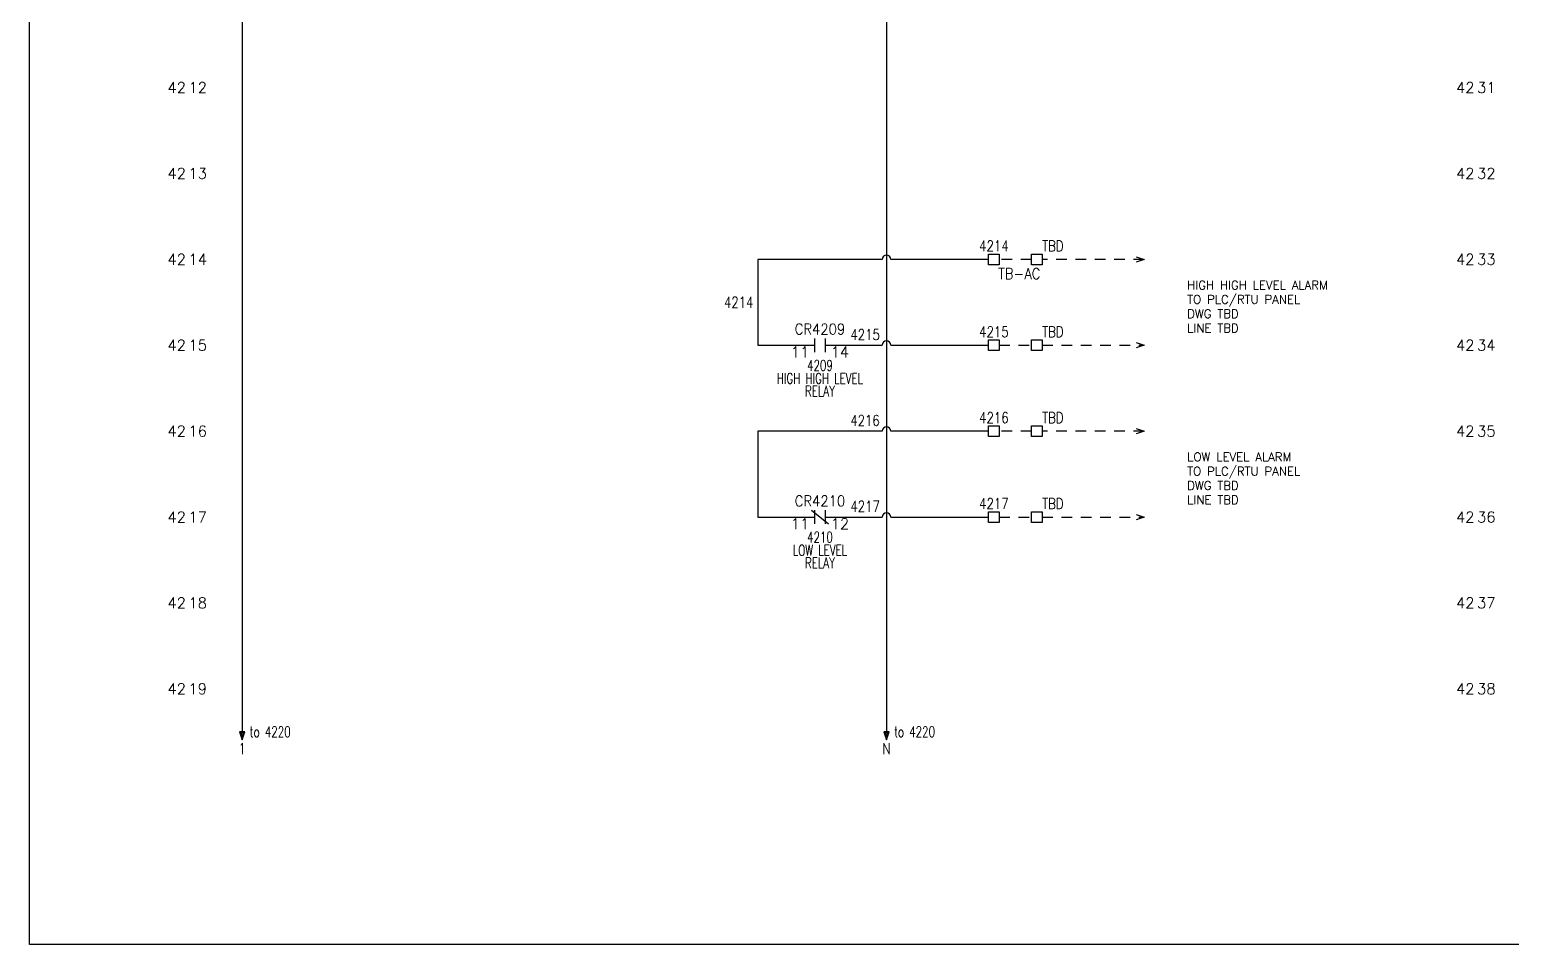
# Model space of a CAD drawing. Header units: inches. Extents: x 0 to 33.9, y 0 to 22.6.
# Drawn here: x 0.02 to 17.27, y 0.02 to 10.67 of the extents above; entities that cross this region are included whole.
import ezdxf
from ezdxf.enums import TextEntityAlignment as Align

# ---------------------------------------------------------------- set-up
doc = ezdxf.new("R2010")
doc.units = ezdxf.units.IN
doc.header["$MEASUREMENT"] = 0
doc.linetypes.add('HIDDEN2', pattern=[0.1875, 0.125, -0.0625])
for name, color, linetype in [('DESCCHILD', 20, 'Continuous'), ('SYMS', 7, 'Continuous'), ('TAGS', 150, 'Continuous'), ('TERMS', 123, 'Continuous'), ('WIRENO', 72, 'Continuous'), ('WIREREF', 52, 'Continuous'), ('WIRES', 7, 'Continuous'), ('XREF', 7, 'Continuous'), ('XREFCHILD', 134, 'Continuous')]:
    doc.layers.add(name, color=color, linetype=linetype)
doc.layers.add('VIEWPORTS', color=10, linetype='Continuous', plot=False)
doc.styles.get("Standard").update_dxf_attribs({"font": 'romans.shx'})
doc.styles.add('WD', font='romans.shx')

# ---------------------------------------------------------------- blocks, each defined once
blk = doc.blocks.new('HCR21')
at = {"linetype": 'Continuous'}
for p, q in [((-0.062, 0.08), (-0.062, -0.08)), ((0.062, 0.08), (0.062, -0.08))]:
    blk.add_line(p, q, dxfattribs=at)
at = {"style": 'WD'}
for tag, width, p in [('INST', 0.7, (0, 0.451)), ('LOC', 0.7, (0, 0.281)), ('TAG2', 0.9, (0, 0.125)), ('DESC1', 0.7, (0, -0.449)), ('XREF', 0.7, (0, -0.297)), ('DESC2', 0.7, (0, -0.597)), ('DESC3', 0.7, (0, -0.744))]:
    blk.add_attdef(tag, text='', height=0.125, dxfattribs=dict(at, width=width)).set_placement(p, align=Align.CENTER)
for tag, p, height, flags in [('X4TERM01', (-0.062, 0), 0.0125, 1), ('X1TERM02', (0.062, 0), 0.0125, 1), ('FAMILY', (0.097, 0.053), 0.01, 9), ('CONTACT', (0.097, 0.036), 0.01, 1)]:
    blk.add_attdef(tag, p, '', height=height, dxfattribs=dict(at, flags=flags))
for tag, p in [('X2LINK', (0, 0.125)), ('X8LINK', (0, -0.125))]:
    blk.add_attdef(tag, p, '', height=0.01, dxfattribs=at)
at = {"linetype": 'Continuous', "style": 'WD', "flags": 8}
blk.add_attdef('TERM01', text='', height=0.125, dxfattribs=at).set_placement((-0.125, -0.016), align=Align.TOP_RIGHT)
blk.add_attdef('TERM02', text='', height=0.125, dxfattribs=at).set_placement((0.125, -0.016), align=Align.TOP_LEFT)
blk = doc.blocks.new('HCR22')
at = {"linetype": 'Continuous'}
for p, q in [((-0.1, 0.08), (0.1, -0.08)), ((-0.062, 0.08), (-0.062, -0.08)), ((0.062, 0.08), (0.062, -0.08))]:
    blk.add_line(p, q, dxfattribs=at)
at = {"style": 'WD'}
for tag, width, p in [('INST', 0.7, (0, 0.451)), ('LOC', 0.7, (0, 0.281)), ('TAG2', 0.9, (0, 0.125)), ('DESC1', 0.7, (0, -0.449)), ('XREF', 0.7, (0, -0.297)), ('DESC2', 0.7, (0, -0.597)), ('DESC3', 0.7, (0, -0.744))]:
    blk.add_attdef(tag, text='', height=0.125, dxfattribs=dict(at, width=width)).set_placement(p, align=Align.CENTER)
for tag, p, height, flags in [('X4TERM01', (-0.062, 0), 0.0125, 1), ('X1TERM02', (0.062, 0), 0.0125, 1), ('FAMILY', (0.097, 0.036), 0.01, 9), ('CONTACT', (0.097, 0.02), 0.01, 1)]:
    blk.add_attdef(tag, p, '', height=height, dxfattribs=dict(at, flags=flags))
for tag, p in [('X2LINK', (0, 0.125)), ('X8LINK', (0, -0.125))]:
    blk.add_attdef(tag, p, '', height=0.01, dxfattribs=at)
at = {"linetype": 'Continuous', "style": 'WD', "flags": 8}
blk.add_attdef('TERM01', text='', height=0.125, dxfattribs=at).set_placement((-0.125, -0.016), align=Align.TOP_RIGHT)
blk.add_attdef('TERM02', text='', height=0.125, dxfattribs=at).set_placement((0.125, -0.016), align=Align.TOP_LEFT)
blk = doc.blocks.new('HT0W01')
for p, q in [((-0.062, 0.062), (0.062, 0.062)), ((-0.062, -0.062), (-0.062, 0.062)), ((0.062, 0.062), (0.062, -0.062)), ((0.062, -0.062), (-0.062, -0.062))]:
    blk.add_line(p, q)
at = {"style": 'WD'}
for tag, p, width in [('INST', (0.062, 0.42), 0.7), ('LOC', (0.062, 0.25), 0.7), ('DESC1', (0.05, -0.385), 0.8)]:
    blk.add_attdef(tag, p, '', height=0.125, dxfattribs=dict(at, width=width))
at = {"linetype": 'Continuous', "style": 'WD', "width": 0.8, "flags": 8}
blk.add_attdef('WIRENO', text='', height=0.125, dxfattribs=at).set_placement((0, 0.094), align=Align.CENTER)
at = {"style": 'WD', "flags": 1}
for tag, p, height in [('X4TERM01', (-0.062, 0), 0.0125), ('X4TERMDESC01', (-0.055, -0.023), 0.025), ('X2TERMDESC01', (-0.006, 0.029), 0.025), ('STRIPSEQ', (0, 0), 0.00125), ('X2TERM01', (0, 0.062), 0.0125), ('X1TERMDESC01', (0.039, 0.007), 0.025), ('X1TERM01', (0.062, 0), 0.0125), ('LINKTERM', (0, -0.002), 0.00125), ('X8TERM01', (0, -0.062), 0.0125), ('X8TERMDESC01', (0, -0.054), 0.025)]:
    blk.add_attdef(tag, p, '', height=height, dxfattribs=at)
at = {"linetype": 'Continuous', "style": 'WD'}
for tag, p, height, width, flags in [('TAGSTRIP', (0.05, -0.229), 0.125, 0.9, 8), ('CAT', (0.213, -0.406), 0.109, 0.8, 1), ('DESC2', (0.05, -0.541), 0.125, 0.8, 8), ('DESC3', (0.05, -0.698), 0.125, 0.8, 8)]:
    blk.add_attdef(tag, p, '', height=height, dxfattribs=dict(at, width=width, flags=flags))
at = {"linetype": 'Continuous', "style": 'WD', "width": 0.8, "flags": 1}
blk.add_attdef('MFG', text='', height=0.109, dxfattribs=at).set_placement((0.088, -0.406), align=Align.RIGHT)
at = {"style": 'WD', "width": 0.7, "flags": 1}
blk.add_attdef('ASSYCODE', (0.062, -0.281), '', height=0.01, dxfattribs=at)
blk = doc.blocks.new('HT1001')
for p, q in [((-0.062, 0.062), (0.062, 0.062)), ((-0.062, -0.062), (-0.062, 0.062)), ((0.062, 0.062), (0.062, -0.062)), ((0.062, -0.062), (-0.062, -0.062))]:
    blk.add_line(p, q)
at = {"style": 'WD'}
for tag, p, width in [('INST', (0.062, 0.42), 0.7), ('LOC', (0.062, 0.25), 0.7), ('DESC1', (0.05, -0.385), 0.8)]:
    blk.add_attdef(tag, p, '', height=0.125, dxfattribs=dict(at, width=width))
at = {"linetype": 'Continuous', "style": 'WD'}
for tag, p, height, width, flags in [('TERM01', (0.062, 0.094), 0.125, 0.8, 8), ('TAGSTRIP', (0.05, -0.229), 0.125, 0.9, 8), ('CAT', (0.213, -0.406), 0.109, 0.8, 1), ('DESC2', (0.05, -0.541), 0.125, 0.8, 8), ('DESC3', (0.05, -0.698), 0.125, 0.8, 8)]:
    blk.add_attdef(tag, p, '', height=height, dxfattribs=dict(at, width=width, flags=flags))
at = {"style": 'WD', "flags": 1}
for tag, p, height in [('X4TERM01', (-0.062, 0), 0.0125), ('X4TERMDESC01', (-0.055, -0.023), 0.025), ('X2TERMDESC01', (-0.006, 0.029), 0.025), ('STRIPSEQ', (0, 0), 0.00125), ('X2TERM01', (0, 0.062), 0.0125), ('X2PIN01', (0.033, 0.084), 0.0125), ('X1TERMDESC01', (0.039, 0.007), 0.025), ('X1TERM01', (0.062, 0), 0.0125), ('X1PIN01', (0.087, 0.016), 0.0125), ('X4PIN01', (-0.114, -0.038), 0.0125), ('LINKTERM', (0, -0.002), 0.00125), ('X8TERM01', (0, -0.062), 0.0125), ('X8TERMDESC01', (0, -0.054), 0.025), ('X8PIN01', (0.026, -0.096), 0.0125)]:
    blk.add_attdef(tag, p, '', height=height, dxfattribs=at)
at = {"linetype": 'Continuous', "style": 'WD', "width": 0.8, "flags": 1}
blk.add_attdef('MFG', text='', height=0.109, dxfattribs=at).set_placement((0.088, -0.406), align=Align.RIGHT)
at = {"style": 'WD', "width": 0.7, "flags": 1}
blk.add_attdef('ASSYCODE', (0.062, -0.281), '', height=0.01, dxfattribs=at)
blk = doc.blocks.new('HA1S4')
for points in [[(0, 0), (-0.031, 0), (0, -0.094), (0.031, 0), (0, 0)], [(0.016, -0.011), (-0.016, -0.011), (0, -0.058), (0.016, -0.011)]]:
    blk.add_lwpolyline(points)
at = {"style": 'WD', "width": 0.7}
for tag, p in [('DESC1', (0.088, 0.113)), ('XREF', (0.088, -0.062))]:
    blk.add_attdef(tag, p, '', height=0.125, dxfattribs=at)
at = {"style": 'WD', "flags": 1}
for tag, p in [('X2TERM01', (0, 0)), ('SIGCODE', (0.035, -0.083))]:
    blk.add_attdef(tag, p, '', height=0.01, dxfattribs=at)
at = {"style": 'WD', "width": 0.8, "flags": 8}
blk.add_attdef('WIRENO', text='', height=0.125, dxfattribs=at).set_placement((0, -0.259), align=Align.CENTER)
blk = doc.blocks.new('HA1X1')
for p, q in [((-0.09375, 0.03125), (0, 0)), ((0, 0), (-0.09375, -0.03125))]:
    blk.add_line(p, q)
at = {"style": 'WD', "flags": 1}
blk.add_attdef('X4TERM01', (0, 0), '', height=0.01, dxfattribs=at)
at = {"style": 'WD', "width": 0.9}
blk.add_attdef('DESC1', (0.1, 0.0406), '', height=0.125, dxfattribs=at)
blk.add_attdef('DESC2', text='', height=0.125, dxfattribs=at).set_placement((0.1, -0.025), align=Align.TOP_LEFT)
blk = doc.blocks.new('WD_WNH')
at = {"linetype": 'Continuous', "style": 'WD', "width": 0.8}
blk.add_attdef('WIRENO', text='', height=0.125, dxfattribs=at).set_placement((0, 0.062), align=Align.CENTER)
at = {"style": 'WD', "flags": 1}
for tag, p in [('W01USER', (0, 0.078)), ('W02USER', (0, 0.07)), ('W03USER', (0, 0.062)), ('W04USER', (0, 0.055)), ('W05USER', (0, 0.047)), ('W06USER', (0, 0.039)), ('W07USER', (0, 0.031)), ('W08USER', (0, 0.023)), ('W09USER', (0, 0.016)), ('W10USER', (0, 0.008))]:
    blk.add_attdef(tag, text='', height=0.005, dxfattribs=at).set_placement(p, align=Align.CENTER)
blk = doc.blocks.new('WD_WNV')
at = {"linetype": 'Continuous', "style": 'WD', "width": 0.8}
blk.add_attdef('WIRENO', text='', height=0.125, dxfattribs=at).set_placement((-0.05, 0), align=Align.MIDDLE_RIGHT)
at = {"style": 'WD', "flags": 1}
for tag, p in [('W01USER', (-0.062, 0.094)), ('W02USER', (-0.062, 0.086)), ('W03USER', (-0.062, 0.078)), ('W04USER', (-0.062, 0.07)), ('W05USER', (-0.062, 0.062)), ('W06USER', (-0.062, 0.055)), ('W07USER', (-0.062, 0.047)), ('W08USER', (-0.062, 0.039)), ('W09USER', (-0.062, 0.031)), ('W10USER', (-0.062, 0.023))]:
    blk.add_attdef(tag, text='', height=0.005, dxfattribs=at).set_placement(p, align=Align.CENTER)

msp = doc.modelspace()

# ---------------------------------------------------------------- linework, layer by layer
at = {"layer": 'VIEWPORTS'}
msp.add_lwpolyline([(0.025, 22.562), (33.888, 22.562), (33.888, 0.025), (0.025, 0.025)], close=True, dxfattribs=at)
at = {"layer": 'WIRES'}
for p, q in [((10, 20.938), (10, 2.5)), ((2.5, 20.312), (2.5, 2.5)), ((8.5, 8), (8.5, 7)), ((9.95, 8), (8.5, 8)), ((11.188, 8), (10.05, 8)), ((8.5, 7), (9.162, 7)), ((9.287, 7), (9.95, 7)), ((10.05, 7), (11.188, 7)), ((9.95, 6), (8.5, 6)), ((8.5, 6), (8.5, 5)), ((11.188, 6), (10.05, 6)), ((8.5, 5), (9.162, 5)), ((9.287, 5), (9.95, 5)), ((10.05, 5), (11.188, 5))]:
    msp.add_line(p, q, dxfattribs=at)
at = {"layer": 'WIRES', "linetype": 'HIDDEN2'}
for p, q in [((11.688, 8), (11.312, 8)), ((13, 8), (11.812, 8)), ((11.312, 7), (11.688, 7)), ((11.812, 7), (13, 7)), ((11.688, 6), (11.312, 6)), ((13, 6), (11.812, 6)), ((11.312, 5), (11.688, 5)), ((11.812, 5), (13, 5))]:
    msp.add_line(p, q, dxfattribs=at)
at = {"layer": 'WIRES'}
for centre in [(10, 8), (10, 7), (10, 6), (10, 5)]:
    msp.add_arc(centre, 0.05, 0, 180, dxfattribs=at)

# ---------------------------------------------------------------- block references
at = {"layer": 'SYMS'}
ref = msp.add_blockref('HT0W01', (11.25, 8), dxfattribs=at)
ref.add_attrib('WIRENO', '4214', dxfattribs={"layer": 'WIREREF', "linetype": 'Continuous', "height": 0.125, "style": 'WD', "width": 0.8, "flags": 8}).set_placement((11.25, 8.094), align=Align.CENTER)
ref.add_attrib('TAGSTRIP', 'TB-AC', (11.3, 7.771), dxfattribs={"layer": 'TAGS', "linetype": 'Continuous', "height": 0.125, "style": 'WD', "width": 0.9, "flags": 8})
ref = msp.add_blockref('HT1001', (11.75, 8), dxfattribs=at)
ref.add_attrib('TERM01', 'TBD', (11.812, 8.094), dxfattribs={"layer": 'TERMS', "linetype": 'Continuous', "height": 0.125, "style": 'WD', "width": 0.8, "flags": 8})
for p in [(13, 8), (13, 7), (13, 6), (13, 5)]:
    msp.add_blockref('HA1X1', p, dxfattribs=at)
ref = msp.add_blockref('HCR21', (9.225, 7), dxfattribs=at)
ref.add_attrib('TERM02', '14', dxfattribs={"layer": 'TERMS', "linetype": 'Continuous', "height": 0.125, "style": 'WD', "flags": 8}).set_placement((9.35, 6.984), align=Align.TOP_LEFT)
ref.add_attrib('TERM01', '11', dxfattribs={"layer": 'TERMS', "linetype": 'Continuous', "height": 0.125, "style": 'WD', "flags": 8}).set_placement((9.1, 6.984), align=Align.TOP_RIGHT)
ref.add_attrib('XREF', '4209', dxfattribs={"layer": 'XREFCHILD', "height": 0.125, "style": 'WD', "width": 0.7}).set_placement((9.225, 6.703), align=Align.CENTER)
ref.add_attrib('DESC2', 'RELAY', dxfattribs={"layer": 'DESCCHILD', "height": 0.125, "style": 'WD', "width": 0.7}).set_placement((9.225, 6.403), align=Align.CENTER)
ref.add_attrib('DESC1', 'HIGH HIGH LEVEL', dxfattribs={"layer": 'DESCCHILD', "height": 0.125, "style": 'WD', "width": 0.7}).set_placement((9.225, 6.551), align=Align.CENTER)
ref.add_attrib('TAG2', 'CR4209', dxfattribs={"layer": 'TAGS', "height": 0.125, "style": 'WD', "width": 0.9}).set_placement((9.225, 7.125), align=Align.CENTER)
ref = msp.add_blockref('HT0W01', (11.25, 7), dxfattribs=at)
ref.add_attrib('WIRENO', '4215', dxfattribs={"layer": 'WIREREF', "linetype": 'Continuous', "height": 0.125, "style": 'WD', "width": 0.8, "flags": 8}).set_placement((11.25, 7.094), align=Align.CENTER)
ref = msp.add_blockref('HT1001', (11.75, 7), dxfattribs=at)
ref.add_attrib('TERM01', 'TBD', (11.812, 7.094), dxfattribs={"layer": 'TERMS', "linetype": 'Continuous', "height": 0.125, "style": 'WD', "width": 0.8, "flags": 8})
ref = msp.add_blockref('HT0W01', (11.25, 6), dxfattribs=at)
ref.add_attrib('WIRENO', '4216', dxfattribs={"layer": 'WIREREF', "linetype": 'Continuous', "height": 0.125, "style": 'WD', "width": 0.8, "flags": 8}).set_placement((11.25, 6.094), align=Align.CENTER)
ref = msp.add_blockref('HT1001', (11.75, 6), dxfattribs=at)
ref.add_attrib('TERM01', 'TBD', (11.812, 6.094), dxfattribs={"layer": 'TERMS', "linetype": 'Continuous', "height": 0.125, "style": 'WD', "width": 0.8, "flags": 8})
ref = msp.add_blockref('HCR22', (9.225, 5), dxfattribs=at)
ref.add_attrib('DESC2', 'RELAY', dxfattribs={"layer": 'DESCCHILD', "height": 0.125, "style": 'WD', "width": 0.7}).set_placement((9.225, 4.403), align=Align.CENTER)
ref.add_attrib('DESC1', 'LOW LEVEL', dxfattribs={"layer": 'DESCCHILD', "height": 0.125, "style": 'WD', "width": 0.7}).set_placement((9.225, 4.551), align=Align.CENTER)
ref.add_attrib('XREF', '4210', dxfattribs={"layer": 'XREFCHILD', "height": 0.125, "style": 'WD', "width": 0.7}).set_placement((9.225, 4.703), align=Align.CENTER)
ref.add_attrib('TERM02', '12', dxfattribs={"layer": 'TERMS', "linetype": 'Continuous', "height": 0.125, "style": 'WD', "flags": 8}).set_placement((9.35, 4.984), align=Align.TOP_LEFT)
ref.add_attrib('TERM01', '11', dxfattribs={"layer": 'TERMS', "linetype": 'Continuous', "height": 0.125, "style": 'WD', "flags": 8}).set_placement((9.1, 4.984), align=Align.TOP_RIGHT)
ref.add_attrib('TAG2', 'CR4210', dxfattribs={"layer": 'TAGS', "height": 0.125, "style": 'WD', "width": 0.9}).set_placement((9.225, 5.125), align=Align.CENTER)
ref = msp.add_blockref('HT0W01', (11.25, 5), dxfattribs=at)
ref.add_attrib('WIRENO', '4217', dxfattribs={"layer": 'WIREREF', "linetype": 'Continuous', "height": 0.125, "style": 'WD', "width": 0.8, "flags": 8}).set_placement((11.25, 5.094), align=Align.CENTER)
ref = msp.add_blockref('HT1001', (11.75, 5), dxfattribs=at)
ref.add_attrib('TERM01', 'TBD', (11.812, 5.094), dxfattribs={"layer": 'TERMS', "linetype": 'Continuous', "height": 0.125, "style": 'WD', "width": 0.8, "flags": 8})
ref = msp.add_blockref('HA1S4', (2.5, 2.5), dxfattribs=at)
ref.add_attrib('WIRENO', '1', dxfattribs={"layer": 'WIREREF', "height": 0.125, "style": 'WD', "width": 0.8, "flags": 8}).set_placement((2.5, 2.241), align=Align.CENTER)
ref.add_attrib('XREF', 'to 4220', (2.587, 2.438), dxfattribs={"layer": 'XREF', "height": 0.125, "style": 'WD', "width": 0.7})
ref = msp.add_blockref('HA1S4', (10, 2.5), dxfattribs=at)
ref.add_attrib('WIRENO', 'N', dxfattribs={"layer": 'WIREREF', "height": 0.125, "style": 'WD', "width": 0.8, "flags": 8}).set_placement((10, 2.241), align=Align.CENTER)
ref.add_attrib('XREF', 'to 4220', (10.088, 2.438), dxfattribs={"layer": 'XREF', "height": 0.125, "style": 'WD', "width": 0.7})
at = {"layer": 'WIRENO'}
ref = msp.add_blockref('WD_WNV', (8.5, 7.5), dxfattribs=at)
ref.add_attrib('WIRENO', '4214', dxfattribs={"linetype": 'Continuous', "height": 0.125, "style": 'WD', "width": 0.8}).set_placement((8.45, 7.5), align=Align.MIDDLE_RIGHT)
ref = msp.add_blockref('WD_WNH', (9.751, 7), dxfattribs=at)
ref.add_attrib('WIRENO', '4215', dxfattribs={"linetype": 'Continuous', "height": 0.125, "style": 'WD', "width": 0.8}).set_placement((9.751, 7.062), align=Align.CENTER)
ref = msp.add_blockref('WD_WNH', (9.75, 6), dxfattribs=at)
ref.add_attrib('WIRENO', '4216', dxfattribs={"linetype": 'Continuous', "height": 0.125, "style": 'WD', "width": 0.8}).set_placement((9.75, 6.062), align=Align.CENTER)
ref = msp.add_blockref('WD_WNH', (9.751, 5), dxfattribs=at)
ref.add_attrib('WIRENO', '4217', dxfattribs={"linetype": 'Continuous', "height": 0.125, "style": 'WD', "width": 0.8}).set_placement((9.751, 5.062), align=Align.CENTER)

# ---------------------------------------------------------------- texts
at = {"style": 'WD'}
for p in [(1.844, 10), (16.844, 10), (1.844, 9), (16.844, 9), (1.844, 8), (16.844, 8), (1.844, 7), (16.844, 7), (1.844, 6), (16.844, 6), (1.844, 5), (16.844, 5), (1.844, 4), (16.844, 4), (1.844, 3), (16.844, 3)]:
    msp.add_text('42', height=0.125, dxfattribs=at).set_placement(p, align=Align.MIDDLE_RIGHT)
for s, p in [('12', (1.875, 10)), ('31', (16.875, 10)), ('13', (1.875, 9)), ('32', (16.875, 9)), ('14', (1.875, 8)), ('33', (16.875, 8)), ('15', (1.875, 7)), ('34', (16.875, 7)), ('16', (1.875, 6)), ('35', (16.875, 6)), ('17', (1.875, 5)), ('36', (16.875, 5)), ('18', (1.875, 4)), ('37', (16.875, 4)), ('19', (1.875, 3)), ('38', (16.875, 3))]:
    msp.add_text(s, height=0.125, dxfattribs=at).set_placement(p, align=Align.MIDDLE_LEFT)
at = {"char_height": 0.1, "attachment_point": 1}
for s, insert in [('HIGH HIGH LEVEL ALARM\\PTO PLC/RTU PANEL\\PDWG TBD\\PLINE TBD', (13.5, 7.75)), ('LOW LEVEL ALARM\\PTO PLC/RTU PANEL\\PDWG TBD\\PLINE TBD', (13.5, 5.75))]:
    msp.add_mtext_dynamic_manual_height_columns(s, width=2, gutter_width=0.5, heights=[0], dxfattribs=dict(at, insert=insert))

doc.saveas('drawing.dxf')
